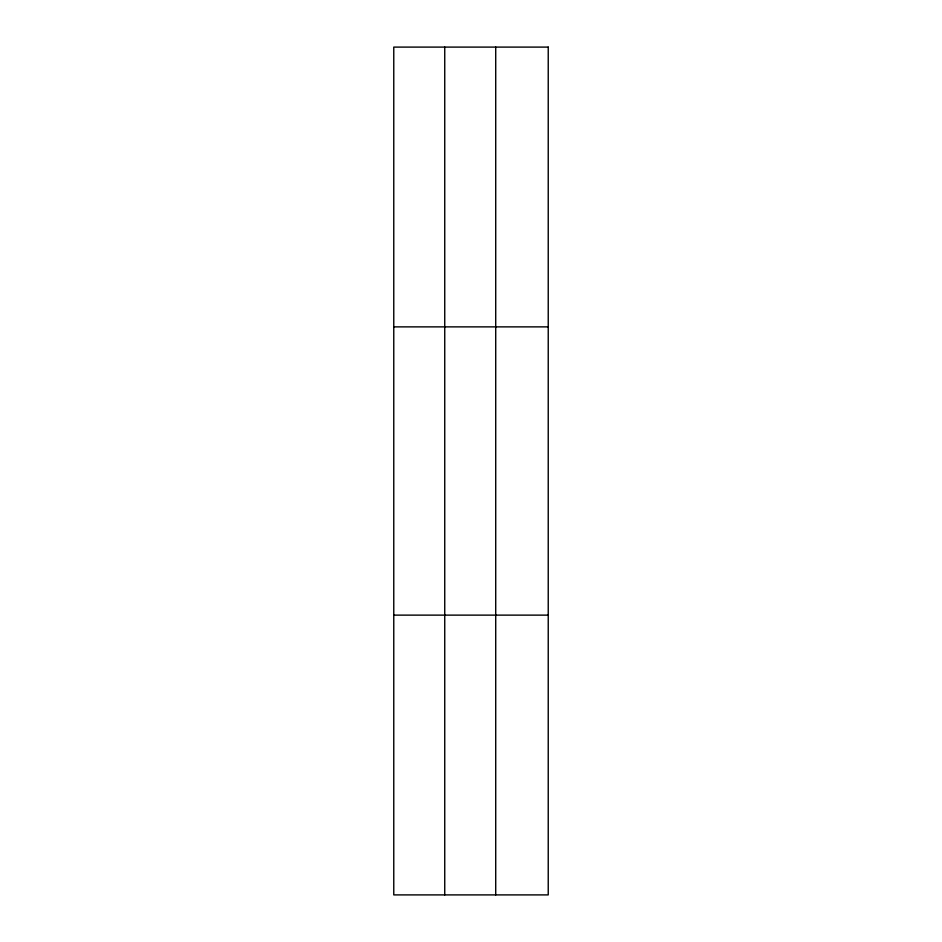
<?xml version="1.0" encoding="UTF-8"?>
<svg xmlns="http://www.w3.org/2000/svg" width="942" height="942" viewBox="0 0 942 942"><rect width="100%" height="100%" fill="white"/><g stroke="black" fill="none" stroke-linecap="round" stroke-linejoin="round"><path stroke-width="1.41" d="M444.742 894.9L444.742 47.1M495.716 894.9L495.716 47.1M393.768 326.874L548.232 326.874M393.768 615.126L548.232 615.126M548.232 47.1L548.232 894.9L393.768 894.9L393.768 47.1L548.232 47.1"/></g></svg>
